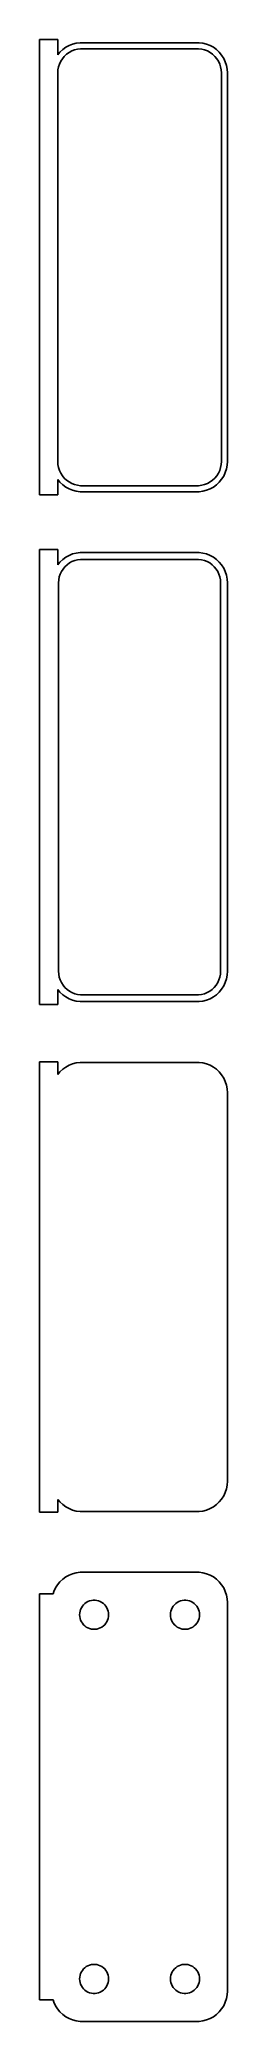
# Model space of a CAD drawing. Header units: metres. Extents: x -16 to 14, y 215 to 541.
import ezdxf

# ---------------------------------------------------------------- set-up
doc = ezdxf.new("R2010")
doc.units = ezdxf.units.M

msp = doc.modelspace()

# ---------------------------------------------------------------- linework, layer by layer
for p, q in [((-13.5, 541.49), (-16.5, 541.49)), ((-16.5, 541.49), (-16.5, 466.51)), ((-13.5, 538.993), (-13.5, 541.49)), ((-13.1448, 539.423), (-13.5, 538.993)), ((-12.6871, 539.853), (-13.1448, 539.423)), ((-12.7361, 538.351), (-12.4159, 538.738)), ((-12.1791, 540.222), (-12.6871, 539.853)), ((-12.4159, 538.738), (-12.0497, 539.082)), ((-11.6289, 540.524), (-12.1791, 540.222)), ((-12.0497, 539.082), (-11.6433, 539.377)), ((-11.6433, 539.377), (-11.2031, 539.619)), ((-11.0451, 540.755), (-11.6289, 540.524)), ((-11.2031, 539.619), (-10.7361, 539.804)), ((-10.4369, 540.911), (-11.0451, 540.755)), ((-10.7361, 539.804), (-10.2495, 539.929)), ((-9.81395, 540.99), (-10.4369, 540.911)), ((-10.2495, 539.929), (-9.75116, 539.992)), ((9.81395, 540.99), (-9.81395, 540.99)), ((-9.75116, 539.992), (9.75116, 539.992)), ((9.75116, 539.992), (10.2495, 539.929)), ((10.4369, 540.911), (9.81395, 540.99)), ((10.2495, 539.929), (10.7361, 539.804)), ((11.0451, 540.755), (10.4369, 540.911)), ((10.7361, 539.804), (11.2031, 539.619)), ((11.6289, 540.524), (11.0451, 540.755)), ((11.2031, 539.619), (11.6433, 539.377)), ((12.1791, 540.222), (11.6289, 540.524)), ((11.6433, 539.377), (12.0497, 539.082)), ((12.0497, 539.082), (12.4159, 538.738)), ((12.6871, 539.853), (12.1791, 540.222)), ((12.4159, 538.738), (12.7361, 538.351)), ((13.1448, 539.423), (12.6871, 539.853)), ((13.5451, 538.939), (13.1448, 539.423)), ((13.8815, 538.409), (13.5451, 538.939)), ((-13.5, 536), (-13.4684, 536.501)), ((-13.5, 472), (-13.5, 536)), ((-13.4684, 536.501), (-13.3743, 536.995)), ((-13.3743, 536.995), (-13.2191, 537.472)), ((-13.2191, 537.472), (-13.0052, 537.927)), ((-13.0052, 537.927), (-12.7361, 538.351)), ((12.7361, 538.351), (13.0052, 537.927)), ((13.0052, 537.927), (13.2191, 537.472)), ((13.2191, 537.472), (13.3743, 536.995)), ((13.3743, 536.995), (13.4684, 536.501)), ((13.4684, 536.501), (13.5, 536)), ((13.5, 536), (13.5, 472)), ((14.1489, 537.841), (13.8815, 538.409)), ((14.3429, 537.243), (14.1489, 537.841)), ((14.4606, 536.627), (14.3429, 537.243)), ((14.5, 536), (14.4606, 536.627)), ((14.5, 472), (14.5, 536)), ((-13.4684, 471.499), (-13.5, 472)), ((-13.3743, 471.005), (-13.4684, 471.499)), ((-13.2191, 470.528), (-13.3743, 471.005)), ((-13.0052, 470.073), (-13.2191, 470.528)), ((13.2191, 470.528), (13.0052, 470.073)), ((13.3743, 471.005), (13.2191, 470.528)), ((13.4684, 471.499), (13.3743, 471.005)), ((13.5, 472), (13.4684, 471.499)), ((13.8815, 469.591), (14.1489, 470.159)), ((14.1489, 470.159), (14.3429, 470.757)), ((14.3429, 470.757), (14.4606, 471.373)), ((14.4606, 471.373), (14.5, 472)), ((-13.5, 469.007), (-13.1448, 468.577)), ((-13.5, 466.51), (-13.5, 469.007)), ((-13.1448, 468.577), (-12.6871, 468.147)), ((-12.7361, 469.649), (-13.0052, 470.073)), ((-12.4159, 469.262), (-12.7361, 469.649)), ((-12.6871, 468.147), (-12.1791, 467.778)), ((-12.0497, 468.918), (-12.4159, 469.262)), ((-12.1791, 467.778), (-11.6289, 467.476)), ((-11.6433, 468.623), (-12.0497, 468.918)), ((-11.2031, 468.381), (-11.6433, 468.623)), ((-11.6289, 467.476), (-11.0451, 467.245)), ((-10.7361, 468.196), (-11.2031, 468.381)), ((-11.0451, 467.245), (-10.4369, 467.089)), ((-10.2495, 468.071), (-10.7361, 468.196)), ((-10.4369, 467.089), (-9.81395, 467.01)), ((-9.75116, 468.008), (-10.2495, 468.071)), ((-9.81395, 467.01), (9.81395, 467.01)), ((9.75116, 468.008), (-9.75116, 468.008)), ((10.2495, 468.071), (9.75116, 468.008)), ((9.81395, 467.01), (10.4369, 467.089)), ((10.7361, 468.196), (10.2495, 468.071)), ((10.4369, 467.089), (11.0451, 467.245)), ((11.2031, 468.381), (10.7361, 468.196)), ((11.0451, 467.245), (11.6289, 467.476)), ((11.6433, 468.623), (11.2031, 468.381)), ((11.6289, 467.476), (12.1791, 467.778)), ((12.0497, 468.918), (11.6433, 468.623)), ((12.4159, 469.262), (12.0497, 468.918)), ((12.1791, 467.778), (12.6871, 468.147)), ((12.7361, 469.649), (12.4159, 469.262)), ((12.6871, 468.147), (13.1448, 468.577)), ((13.0052, 470.073), (12.7361, 469.649)), ((13.1448, 468.577), (13.5451, 469.061)), ((13.5451, 469.061), (13.8815, 469.591)), ((-16.5, 466.51), (-13.5, 466.51)), ((-13.5, 457.49), (-16.5, 457.49)), ((-16.5, 457.49), (-16.5, 382.51)), ((-13.5, 454.993), (-13.5, 457.49)), ((-13.1448, 455.423), (-13.5, 454.993)), ((-12.6871, 455.853), (-13.1448, 455.423)), ((-13.1007, 453.426), (-12.8936, 453.866)), ((-12.8936, 453.866), (-12.633, 454.276)), ((-12.1791, 456.222), (-12.6871, 455.853)), ((-12.633, 454.276), (-12.323, 454.651)), ((-12.323, 454.651), (-11.9685, 454.984)), ((-11.6289, 456.524), (-12.1791, 456.222)), ((-11.9685, 454.984), (-11.5751, 455.27)), ((-11.0451, 456.755), (-11.6289, 456.524)), ((-11.5751, 455.27), (-11.1489, 455.504)), ((-11.1489, 455.504), (-10.6967, 455.683)), ((-10.4369, 456.911), (-11.0451, 456.755)), ((-10.6967, 455.683), (-10.2256, 455.804)), ((-9.81395, 456.99), (-10.4369, 456.911)), ((-10.2256, 455.804), (-9.74316, 455.865)), ((9.81395, 456.99), (-9.81395, 456.99)), ((-9.74316, 455.865), (9.74316, 455.865)), ((9.74316, 455.865), (10.2256, 455.804)), ((10.4369, 456.911), (9.81395, 456.99)), ((10.2256, 455.804), (10.6967, 455.683)), ((11.0451, 456.755), (10.4369, 456.911)), ((10.6967, 455.683), (11.1489, 455.504)), ((11.6289, 456.524), (11.0451, 456.755)), ((11.1489, 455.504), (11.5751, 455.27)), ((11.5751, 455.27), (11.9685, 454.984)), ((12.1791, 456.222), (11.6289, 456.524)), ((11.9685, 454.984), (12.323, 454.651)), ((12.6871, 455.853), (12.1791, 456.222)), ((12.323, 454.651), (12.633, 454.276)), ((12.633, 454.276), (12.8936, 453.866)), ((13.1448, 455.423), (12.6871, 455.853)), ((12.8936, 453.866), (13.1007, 453.426)), ((13.5451, 454.939), (13.1448, 455.423)), ((13.8815, 454.409), (13.5451, 454.939)), ((14.1489, 453.841), (13.8815, 454.409)), ((14.3429, 453.243), (14.1489, 453.841)), ((-13.3726, 452), (-13.3421, 452.485)), ((-13.3726, 388), (-13.3726, 452)), ((-13.3421, 452.485), (-13.251, 452.963)), ((-13.251, 452.963), (-13.1007, 453.426)), ((13.1007, 453.426), (13.251, 452.963)), ((13.251, 452.963), (13.3421, 452.485)), ((13.3421, 452.485), (13.3726, 452)), ((13.3726, 452), (13.3726, 388)), ((14.4606, 452.627), (14.3429, 453.243)), ((14.5, 452), (14.4606, 452.627)), ((14.5, 388), (14.5, 452)), ((-13.3421, 387.515), (-13.3726, 388)), ((-13.251, 387.037), (-13.3421, 387.515)), ((-13.1007, 386.574), (-13.251, 387.037)), ((-12.8936, 386.134), (-13.1007, 386.574)), ((-12.633, 385.724), (-12.8936, 386.134)), ((-12.323, 385.349), (-12.633, 385.724)), ((-11.9685, 385.016), (-12.323, 385.349)), ((12.323, 385.349), (11.9685, 385.016)), ((12.633, 385.724), (12.323, 385.349)), ((12.8936, 386.134), (12.633, 385.724)), ((13.1007, 386.574), (12.8936, 386.134)), ((13.251, 387.037), (13.1007, 386.574)), ((13.3421, 387.515), (13.251, 387.037)), ((13.3726, 388), (13.3421, 387.515)), ((13.5451, 385.061), (13.8815, 385.591)), ((13.8815, 385.591), (14.1489, 386.159)), ((14.1489, 386.159), (14.3429, 386.757)), ((14.3429, 386.757), (14.4606, 387.373)), ((14.4606, 387.373), (14.5, 388)), ((-16.5, 382.51), (-13.5, 382.51)), ((-13.5, 385.007), (-13.1448, 384.577)), ((-13.5, 382.51), (-13.5, 385.007)), ((-13.1448, 384.577), (-12.6871, 384.147)), ((-12.6871, 384.147), (-12.1791, 383.778)), ((-12.1791, 383.778), (-11.6289, 383.476)), ((-11.5751, 384.73), (-11.9685, 385.016)), ((-11.6289, 383.476), (-11.0451, 383.245)), ((-11.1489, 384.496), (-11.5751, 384.73)), ((-10.6967, 384.317), (-11.1489, 384.496)), ((-11.0451, 383.245), (-10.4369, 383.089)), ((-10.2256, 384.196), (-10.6967, 384.317)), ((-10.4369, 383.089), (-9.81395, 383.01)), ((-9.74316, 384.135), (-10.2256, 384.196)), ((-9.81395, 383.01), (9.81395, 383.01)), ((9.74316, 384.135), (-9.74316, 384.135)), ((10.2256, 384.196), (9.74316, 384.135)), ((9.81395, 383.01), (10.4369, 383.089)), ((10.6967, 384.317), (10.2256, 384.196)), ((10.4369, 383.089), (11.0451, 383.245)), ((11.1489, 384.496), (10.6967, 384.317)), ((11.0451, 383.245), (11.6289, 383.476)), ((11.5751, 384.73), (11.1489, 384.496)), ((11.9685, 385.016), (11.5751, 384.73)), ((11.6289, 383.476), (12.1791, 383.778)), ((12.1791, 383.778), (12.6871, 384.147)), ((12.6871, 384.147), (13.1448, 384.577)), ((13.1448, 384.577), (13.5451, 385.061)), ((-13.5, 373.115), (-16.5, 373.115)), ((-16.5, 373.115), (-16.5, 298.885)), ((-13.5, 370.993), (-13.5, 373.115)), ((-12.1791, 372.222), (-12.6871, 371.853)), ((-11.6289, 372.524), (-12.1791, 372.222)), ((-11.0451, 372.755), (-11.6289, 372.524)), ((-10.4369, 372.911), (-11.0451, 372.755)), ((-9.81395, 372.99), (-10.4369, 372.911)), ((9.81395, 372.99), (-9.81395, 372.99)), ((10.4369, 372.911), (9.81395, 372.99)), ((11.0451, 372.755), (10.4369, 372.911)), ((11.6289, 372.524), (11.0451, 372.755)), ((12.1791, 372.222), (11.6289, 372.524)), ((12.6871, 371.853), (12.1791, 372.222)), ((-13.1448, 371.423), (-13.5, 370.993)), ((-12.6871, 371.853), (-13.1448, 371.423)), ((13.1448, 371.423), (12.6871, 371.853)), ((13.5451, 370.939), (13.1448, 371.423)), ((13.8815, 370.409), (13.5451, 370.939)), ((14.1489, 369.841), (13.8815, 370.409)), ((14.3429, 369.243), (14.1489, 369.841)), ((14.4606, 368.627), (14.3429, 369.243)), ((14.5, 368), (14.4606, 368.627)), ((14.5, 304), (14.5, 368)), ((14.4606, 303.373), (14.5, 304)), ((-13.5, 301.007), (-13.1448, 300.577)), ((-13.5, 298.885), (-13.5, 301.007)), ((-13.1448, 300.577), (-12.6871, 300.147)), ((12.6871, 300.147), (13.1448, 300.577)), ((13.1448, 300.577), (13.5451, 301.061)), ((13.5451, 301.061), (13.8815, 301.591)), ((13.8815, 301.591), (14.1489, 302.159)), ((14.1489, 302.159), (14.3429, 302.757)), ((14.3429, 302.757), (14.4606, 303.373)), ((-16.5, 298.885), (-13.5, 298.885)), ((-12.6871, 300.147), (-12.1791, 299.778)), ((-12.1791, 299.778), (-11.6289, 299.476)), ((-11.6289, 299.476), (-11.0451, 299.245)), ((-11.0451, 299.245), (-10.4369, 299.089)), ((-10.4369, 299.089), (-9.81395, 299.01)), ((-9.81395, 299.01), (9.81395, 299.01)), ((9.81395, 299.01), (10.4369, 299.089)), ((10.4369, 299.089), (11.0451, 299.245)), ((11.0451, 299.245), (11.6289, 299.476)), ((11.6289, 299.476), (12.1791, 299.778)), ((12.1791, 299.778), (12.6871, 300.147)), ((-13.1448, 287.423), (-13.5451, 286.939)), ((-12.6871, 287.853), (-13.1448, 287.423)), ((-12.1791, 288.222), (-12.6871, 287.853)), ((-11.6289, 288.524), (-12.1791, 288.222)), ((-11.0451, 288.755), (-11.6289, 288.524)), ((-10.4369, 288.911), (-11.0451, 288.755)), ((-9.81395, 288.99), (-10.4369, 288.911)), ((9.81395, 288.99), (-9.81395, 288.99)), ((10.4369, 288.911), (9.81395, 288.99)), ((11.0451, 288.755), (10.4369, 288.911)), ((11.6289, 288.524), (11.0451, 288.755)), ((12.1791, 288.222), (11.6289, 288.524)), ((12.6871, 287.853), (12.1791, 288.222)), ((13.1448, 287.423), (12.6871, 287.853)), ((13.5451, 286.939), (13.1448, 287.423)), ((-14.2777, 285.444), (-16.5, 285.444)), ((-16.5, 285.444), (-16.5, 218.556)), ((-14.1489, 285.841), (-14.2777, 285.444)), ((-13.8815, 286.409), (-14.1489, 285.841)), ((-13.5451, 286.939), (-13.8815, 286.409)), ((-8.78598, 284.026), (-8.52187, 284.172)), ((-8.52187, 284.172), (-8.24164, 284.283)), ((-8.24164, 284.283), (-7.94971, 284.357)), ((-7.94971, 284.357), (-7.6507, 284.395)), ((-7.6507, 284.395), (-7.34929, 284.395)), ((-7.34929, 284.395), (-7.05028, 284.357)), ((-7.05028, 284.357), (-6.75835, 284.283)), ((-6.75835, 284.283), (-6.47812, 284.172)), ((-6.47812, 284.172), (-6.214, 284.026)), ((6.214, 284.026), (6.47812, 284.172)), ((6.47812, 284.172), (6.75835, 284.283)), ((6.75835, 284.283), (7.05028, 284.357)), ((7.05028, 284.357), (7.34929, 284.395)), ((7.34929, 284.395), (7.6507, 284.395)), ((7.6507, 284.395), (7.94971, 284.357)), ((7.94971, 284.357), (8.24164, 284.283)), ((8.24164, 284.283), (8.52187, 284.172)), ((8.52187, 284.172), (8.78598, 284.026)), ((13.8815, 286.409), (13.5451, 286.939)), ((14.1489, 285.841), (13.8815, 286.409)), ((14.3429, 285.243), (14.1489, 285.841)), ((14.4606, 284.627), (14.3429, 285.243)), ((14.5, 284), (14.4606, 284.627)), ((-9.89999, 282), (-9.88107, 282.301)), ((-9.88107, 281.699), (-9.89999, 282)), ((-9.88107, 282.301), (-9.82458, 282.597)), ((-9.82458, 281.403), (-9.88107, 281.699)), ((-9.82458, 282.597), (-9.73146, 282.883)), ((-9.73146, 281.117), (-9.82458, 281.403)), ((-9.73146, 282.883), (-9.60313, 283.156)), ((-9.60313, 280.844), (-9.73146, 281.117)), ((-9.60313, 283.156), (-9.44164, 283.411)), ((-9.44164, 280.589), (-9.60313, 280.844)), ((-9.44164, 283.411), (-9.24951, 283.643)), ((-9.24951, 283.643), (-9.02982, 283.849)), ((-9.02982, 283.849), (-8.78598, 284.026)), ((-6.214, 284.026), (-5.97017, 283.849)), ((-5.97017, 283.849), (-5.75047, 283.643)), ((-5.75047, 283.643), (-5.55835, 283.411)), ((-5.55835, 283.411), (-5.39685, 283.156)), ((-5.39685, 280.844), (-5.55835, 280.589)), ((-5.39685, 283.156), (-5.26852, 282.883)), ((-5.26852, 281.117), (-5.39685, 280.844)), ((-5.26852, 282.883), (-5.1754, 282.597)), ((-5.1754, 281.403), (-5.26852, 281.117)), ((-5.1754, 282.597), (-5.11891, 282.301)), ((-5.11891, 281.699), (-5.1754, 281.403)), ((-5.11891, 282.301), (-5.09999, 282)), ((-5.09999, 282), (-5.11891, 281.699)), ((5.09999, 282), (5.11891, 282.301)), ((5.11891, 281.699), (5.09999, 282)), ((5.11891, 282.301), (5.1754, 282.597)), ((5.1754, 281.403), (5.11891, 281.699)), ((5.1754, 282.597), (5.26852, 282.883)), ((5.26852, 281.117), (5.1754, 281.403)), ((5.26852, 282.883), (5.39685, 283.156)), ((5.39685, 280.844), (5.26852, 281.117)), ((5.39685, 283.156), (5.55835, 283.411)), ((5.55835, 280.589), (5.39685, 280.844)), ((5.55835, 283.411), (5.75047, 283.643)), ((5.75047, 283.643), (5.97017, 283.849)), ((5.97017, 283.849), (6.214, 284.026)), ((8.78598, 284.026), (9.02982, 283.849)), ((9.02982, 283.849), (9.24951, 283.643)), ((9.24951, 283.643), (9.44164, 283.411)), ((9.44164, 283.411), (9.60313, 283.156)), ((9.60313, 280.844), (9.44164, 280.589)), ((9.60313, 283.156), (9.73146, 282.883)), ((9.73146, 281.117), (9.60313, 280.844)), ((9.73146, 282.883), (9.82458, 282.597)), ((9.82458, 281.403), (9.73146, 281.117)), ((9.82458, 282.597), (9.88107, 282.301)), ((9.88107, 281.699), (9.82458, 281.403)), ((9.88107, 282.301), (9.89999, 282)), ((9.89999, 282), (9.88107, 281.699)), ((14.5, 220), (14.5, 284)), ((-9.24951, 280.357), (-9.44164, 280.589)), ((-9.02982, 280.151), (-9.24951, 280.357)), ((-8.78598, 279.974), (-9.02982, 280.151)), ((-8.52187, 279.828), (-8.78598, 279.974)), ((-8.24164, 279.717), (-8.52187, 279.828)), ((-7.94971, 279.643), (-8.24164, 279.717)), ((-7.6507, 279.605), (-7.94971, 279.643)), ((-7.34929, 279.605), (-7.6507, 279.605)), ((-7.05028, 279.643), (-7.34929, 279.605)), ((-6.75835, 279.717), (-7.05028, 279.643)), ((-6.47812, 279.828), (-6.75835, 279.717)), ((-6.214, 279.974), (-6.47812, 279.828)), ((-5.97017, 280.151), (-6.214, 279.974)), ((-5.75047, 280.357), (-5.97017, 280.151)), ((-5.55835, 280.589), (-5.75047, 280.357)), ((5.75047, 280.357), (5.55835, 280.589)), ((5.97017, 280.151), (5.75047, 280.357)), ((6.214, 279.974), (5.97017, 280.151)), ((6.47812, 279.828), (6.214, 279.974)), ((6.75835, 279.717), (6.47812, 279.828)), ((7.05028, 279.643), (6.75835, 279.717)), ((7.34929, 279.605), (7.05028, 279.643)), ((7.6507, 279.605), (7.34929, 279.605)), ((7.94971, 279.643), (7.6507, 279.605)), ((8.24164, 279.717), (7.94971, 279.643)), ((8.52187, 279.828), (8.24164, 279.717)), ((8.78598, 279.974), (8.52187, 279.828)), ((9.02982, 280.151), (8.78598, 279.974)), ((9.24951, 280.357), (9.02982, 280.151)), ((9.44164, 280.589), (9.24951, 280.357)), ((-9.89999, 222), (-9.88107, 222.301)), ((-9.88107, 222.301), (-9.82458, 222.597)), ((-9.82458, 222.597), (-9.73146, 222.883)), ((-9.73146, 222.883), (-9.60313, 223.156)), ((-9.60313, 223.156), (-9.44164, 223.411)), ((-9.44164, 223.411), (-9.24951, 223.643)), ((-9.24951, 223.643), (-9.02982, 223.849)), ((-9.02982, 223.849), (-8.78598, 224.026)), ((-8.78598, 224.026), (-8.52187, 224.172)), ((-8.52187, 224.172), (-8.24164, 224.283)), ((-8.24164, 224.283), (-7.94971, 224.357)), ((-7.94971, 224.357), (-7.6507, 224.395)), ((-7.6507, 224.395), (-7.34929, 224.395)), ((-7.34929, 224.395), (-7.05028, 224.357)), ((-7.05028, 224.357), (-6.75835, 224.283)), ((-6.75835, 224.283), (-6.47812, 224.172)), ((-6.47812, 224.172), (-6.214, 224.026)), ((-6.214, 224.026), (-5.97017, 223.849)), ((-5.97017, 223.849), (-5.75047, 223.643)), ((-5.75047, 223.643), (-5.55835, 223.411)), ((-5.55835, 223.411), (-5.39685, 223.156)), ((-5.39685, 223.156), (-5.26852, 222.883)), ((-5.26852, 222.883), (-5.1754, 222.597)), ((-5.1754, 222.597), (-5.11891, 222.301)), ((-5.11891, 222.301), (-5.09999, 222)), ((5.09999, 222), (5.11891, 222.301)), ((5.11891, 222.301), (5.1754, 222.597)), ((5.1754, 222.597), (5.26852, 222.883)), ((5.26852, 222.883), (5.39685, 223.156)), ((5.39685, 223.156), (5.55835, 223.411)), ((5.55835, 223.411), (5.75047, 223.643)), ((5.75047, 223.643), (5.97017, 223.849)), ((5.97017, 223.849), (6.214, 224.026)), ((6.214, 224.026), (6.47812, 224.172)), ((6.47812, 224.172), (6.75835, 224.283)), ((6.75835, 224.283), (7.05028, 224.357)), ((7.05028, 224.357), (7.34929, 224.395)), ((7.34929, 224.395), (7.6507, 224.395)), ((7.6507, 224.395), (7.94971, 224.357)), ((7.94971, 224.357), (8.24164, 224.283)), ((8.24164, 224.283), (8.52187, 224.172)), ((8.52187, 224.172), (8.78598, 224.026)), ((8.78598, 224.026), (9.02982, 223.849)), ((9.02982, 223.849), (9.24951, 223.643)), ((9.24951, 223.643), (9.44164, 223.411)), ((9.44164, 223.411), (9.60313, 223.156)), ((9.60313, 223.156), (9.73146, 222.883)), ((9.73146, 222.883), (9.82458, 222.597)), ((9.82458, 222.597), (9.88107, 222.301)), ((9.88107, 222.301), (9.89999, 222)), ((-9.88107, 221.699), (-9.89999, 222)), ((-9.82458, 221.403), (-9.88107, 221.699)), ((-9.73146, 221.117), (-9.82458, 221.403)), ((-9.60313, 220.844), (-9.73146, 221.117)), ((-9.44164, 220.589), (-9.60313, 220.844)), ((-9.24951, 220.357), (-9.44164, 220.589)), ((-9.02982, 220.151), (-9.24951, 220.357)), ((-8.78598, 219.974), (-9.02982, 220.151)), ((-8.52187, 219.828), (-8.78598, 219.974)), ((-8.24164, 219.717), (-8.52187, 219.828)), ((-7.94971, 219.643), (-8.24164, 219.717)), ((-7.6507, 219.605), (-7.94971, 219.643)), ((-7.34929, 219.605), (-7.6507, 219.605)), ((-7.05028, 219.643), (-7.34929, 219.605)), ((-6.75835, 219.717), (-7.05028, 219.643)), ((-6.47812, 219.828), (-6.75835, 219.717)), ((-6.214, 219.974), (-6.47812, 219.828)), ((-5.97017, 220.151), (-6.214, 219.974)), ((-5.75047, 220.357), (-5.97017, 220.151)), ((-5.55835, 220.589), (-5.75047, 220.357)), ((-5.39685, 220.844), (-5.55835, 220.589)), ((-5.26852, 221.117), (-5.39685, 220.844)), ((-5.1754, 221.403), (-5.26852, 221.117)), ((-5.11891, 221.699), (-5.1754, 221.403)), ((-5.09999, 222), (-5.11891, 221.699)), ((5.11891, 221.699), (5.09999, 222)), ((5.1754, 221.403), (5.11891, 221.699)), ((5.26852, 221.117), (5.1754, 221.403)), ((5.39685, 220.844), (5.26852, 221.117)), ((5.55835, 220.589), (5.39685, 220.844)), ((5.75047, 220.357), (5.55835, 220.589)), ((5.97017, 220.151), (5.75047, 220.357)), ((6.214, 219.974), (5.97017, 220.151)), ((6.47812, 219.828), (6.214, 219.974)), ((6.75835, 219.717), (6.47812, 219.828)), ((7.05028, 219.643), (6.75835, 219.717)), ((7.34929, 219.605), (7.05028, 219.643)), ((7.6507, 219.605), (7.34929, 219.605)), ((7.94971, 219.643), (7.6507, 219.605)), ((8.24164, 219.717), (7.94971, 219.643)), ((8.52187, 219.828), (8.24164, 219.717)), ((8.78598, 219.974), (8.52187, 219.828)), ((9.02982, 220.151), (8.78598, 219.974)), ((9.24951, 220.357), (9.02982, 220.151)), ((9.44164, 220.589), (9.24951, 220.357)), ((9.60313, 220.844), (9.44164, 220.589)), ((9.73146, 221.117), (9.60313, 220.844)), ((9.82458, 221.403), (9.73146, 221.117)), ((9.88107, 221.699), (9.82458, 221.403)), ((9.89999, 222), (9.88107, 221.699)), ((14.1489, 218.159), (14.3429, 218.757)), ((14.3429, 218.757), (14.4606, 219.373)), ((14.4606, 219.373), (14.5, 220)), ((-16.5, 218.556), (-14.2777, 218.556)), ((-14.2777, 218.556), (-14.1489, 218.159)), ((-14.1489, 218.159), (-13.8815, 217.591)), ((-13.8815, 217.591), (-13.5451, 217.061)), ((-13.5451, 217.061), (-13.1448, 216.577)), ((-13.1448, 216.577), (-12.6871, 216.147)), ((-12.6871, 216.147), (-12.1791, 215.778)), ((-12.1791, 215.778), (-11.6289, 215.476)), ((11.6289, 215.476), (12.1791, 215.778)), ((12.1791, 215.778), (12.6871, 216.147)), ((12.6871, 216.147), (13.1448, 216.577)), ((13.1448, 216.577), (13.5451, 217.061)), ((13.5451, 217.061), (13.8815, 217.591)), ((13.8815, 217.591), (14.1489, 218.159)), ((-11.6289, 215.476), (-11.0451, 215.245)), ((-11.0451, 215.245), (-10.4369, 215.089)), ((-10.4369, 215.089), (-9.81395, 215.01)), ((-9.81395, 215.01), (9.81395, 215.01)), ((9.81395, 215.01), (10.4369, 215.089)), ((10.4369, 215.089), (11.0451, 215.245)), ((11.0451, 215.245), (11.6289, 215.476))]:
    msp.add_line(p, q)

doc.saveas('drawing.dxf')
